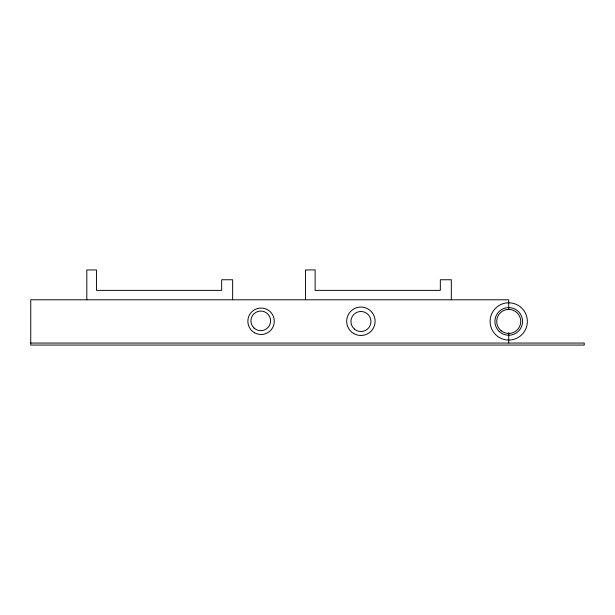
<?xml version="1.0" encoding="UTF-8"?>
<svg xmlns="http://www.w3.org/2000/svg" width="615" height="615" viewBox="0 0 615 615"><rect width="100%" height="100%" fill="white"/><g stroke="black" fill="none" stroke-linecap="round" stroke-linejoin="round"><path stroke-width="0.92" d="M30.75 343.055L584.25 343.055L584.25 345.061L30.75 345.061L30.75 299.789L508.728 299.789L508.728 309.191M508.728 332.707L508.728 343.055M451.325 299.789L451.325 279.756L440.332 279.756L440.332 290.372L315.134 290.372L315.134 269.939L305.486 269.939L305.486 299.789M232.639 299.789L232.639 279.756L221.654 279.756L221.654 290.372L96.447 290.372L96.447 269.939L86.807 269.939L86.807 299.789M499.411 337.558A18.627 18.627 0 0 0 527.355 321.422A18.627 18.627 0 0 0 499.411 305.286A18.627 18.627 0 0 0 499.411 337.558M499.219 331.454A13.822 13.822 0 0 0 522.166 324.643A13.822 13.822 0 0 0 504.8 308.169A13.822 13.822 0 0 0 499.219 331.454M501.21 330.801A12.023 12.023 0 0 0 520.605 323.244A12.023 12.023 0 0 0 504.362 310.221A12.023 12.023 0 0 0 501.21 330.801M353.779 333.584A14.222 14.222 0 0 0 375.112 321.268A14.222 14.222 0 0 0 353.779 308.953A14.222 14.222 0 0 0 353.779 333.584M354.34 329.033A10.017 10.017 0 0 0 370.768 323.452A10.017 10.017 0 0 0 357.715 312.02A10.017 10.017 0 0 0 354.34 329.033M254.456 332.723A13.223 13.223 0 0 0 274.29 321.268A13.223 13.223 0 0 0 254.456 309.822A13.223 13.223 0 0 0 254.456 332.723M254.033 328.01A9.817 9.817 0 0 0 270.323 323.136A9.817 9.817 0 0 0 257.962 311.467A9.817 9.817 0 0 0 254.033 328.01"/></g></svg>
